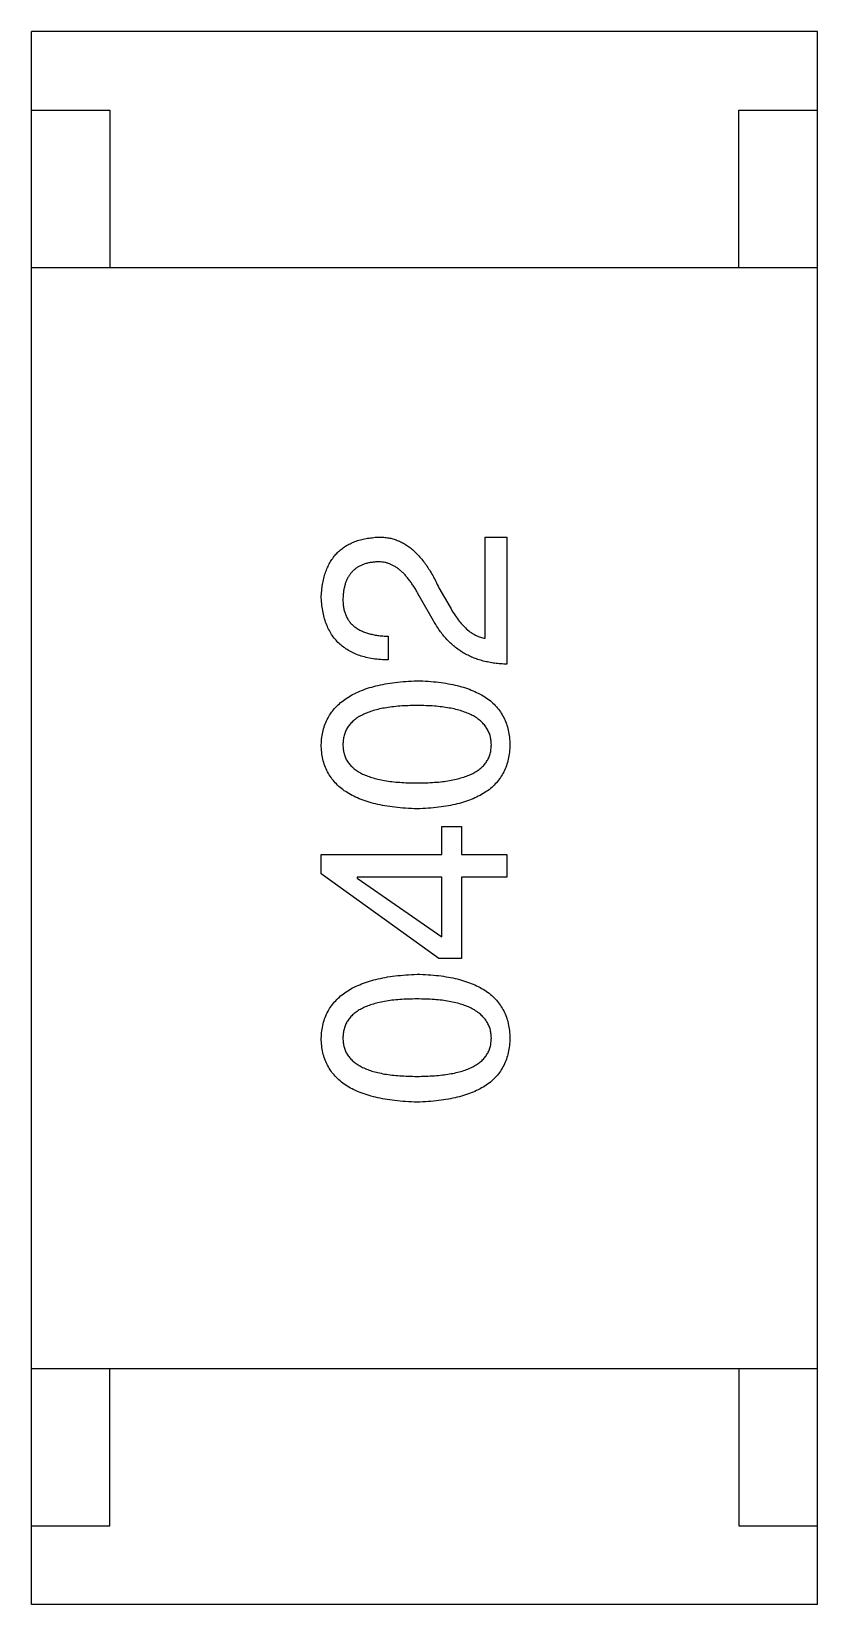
# Model space of a CAD drawing. Header units: inches. Extents: x -190 to 160, y -110 to 38.
# Drawn here: x 55.968 to 56.468, y -40.122 to -39.122 of the extents above; entities that cross this region are included whole.
import ezdxf

# ---------------------------------------------------------------- set-up
doc = ezdxf.new("R2010")
doc.units = ezdxf.units.IN
doc.header["$LTSCALE"] = 1.21
doc.header["$MEASUREMENT"] = 0
doc.layers.get('0').update_dxf_attribs({"linetype": 'CONTINUOUS'})

msp = doc.modelspace()

# ---------------------------------------------------------------- linework, layer by layer
at = {"color": 7, "linetype": 'Continuous'}
for p, q in [((55.9684, -40.1219), (55.9684, -39.1219)), ((56.4684, -39.1219), (55.9684, -39.1219)), ((56.4684, -40.1219), (56.4684, -39.1219)), ((55.9684, -39.1719), (56.0184, -39.1719)), ((56.0184, -39.1719), (56.0184, -39.2719)), ((56.4184, -39.2719), (56.4184, -39.1719)), ((56.4184, -39.1719), (56.4684, -39.1719)), ((55.9684, -39.2719), (56.4684, -39.2719)), ((56.257, -39.5076), (56.257, -39.4433)), ((56.257, -39.4433), (56.2708, -39.4433)), ((56.2708, -39.4433), (56.2708, -39.524)), ((56.2275, -39.4755), (56.2347, -39.4879)), ((56.2242, -39.4965), (56.2151, -39.4807)), ((56.1954, -39.5063), (56.1954, -39.5214)), ((56.2295, -39.645), (56.2295, -39.6272)), ((56.2295, -39.6272), (56.2419, -39.6272)), ((56.2419, -39.6272), (56.2419, -39.645)), ((56.1528, -39.6574), (56.1528, -39.645)), ((56.1528, -39.645), (56.2295, -39.645)), ((56.2419, -39.645), (56.2708, -39.645)), ((56.2708, -39.645), (56.2708, -39.6594)), ((56.2275, -39.7112), (56.1528, -39.6574)), ((56.1757, -39.6594), (56.1757, -39.66)), ((56.2295, -39.6594), (56.1757, -39.6594)), ((56.2295, -39.6974), (56.2295, -39.6594)), ((56.2419, -39.6594), (56.2419, -39.7112)), ((56.2708, -39.6594), (56.2419, -39.6594)), ((56.1757, -39.66), (56.2295, -39.6974)), ((56.2419, -39.7112), (56.2275, -39.7112)), ((55.9684, -39.9719), (56.4684, -39.9719)), ((56.0184, -40.0719), (56.0184, -39.9719)), ((56.4184, -39.9719), (56.4184, -40.0719)), ((55.9684, -40.0719), (56.0184, -40.0719)), ((56.4184, -40.0719), (56.4684, -40.0719)), ((56.4684, -40.1219), (55.9684, -40.1219))]:
    msp.add_line(p, q, dxfattribs=at)
for points, knots in [([(56.1528, -39.4807), (56.1529, -39.4793), (56.1531, -39.4765), (56.1537, -39.4725), (56.1546, -39.4687), (56.1556, -39.4651), (56.157, -39.4619), (56.1586, -39.4589), (56.1605, -39.4561), (56.1625, -39.4536), (56.1649, -39.4514), (56.1675, -39.4495), (56.1703, -39.4478), (56.1734, -39.4464), (56.1768, -39.4452), (56.1804, -39.4443), (56.1842, -39.4437), (56.1868, -39.4435), (56.1882, -39.4433)], [0, 0, 0, 0, 0.074847, 0.14558, 0.212628, 0.276599, 0.337792, 0.396608, 0.453638, 0.509854, 0.565589, 0.621545, 0.678777, 0.737222, 0.798388, 0.862259, 0.929312, 1, 1, 1, 1]), ([(56.1882, -39.4433), (56.1892, -39.4433), (56.1911, -39.4433), (56.1941, -39.4435), (56.197, -39.444), (56.1998, -39.4448), (56.2025, -39.4459), (56.2051, -39.4472), (56.2077, -39.4488), (56.2102, -39.4507), (56.2126, -39.4529), (56.215, -39.4553), (56.2173, -39.458), (56.2195, -39.461), (56.2216, -39.4642), (56.2237, -39.4677), (56.2257, -39.4715), (56.2269, -39.4741), (56.2275, -39.4755)], [0, 0, 0, 0, 0.055083, 0.109453, 0.162685, 0.21614, 0.26961, 0.324284, 0.380202, 0.437433, 0.497084, 0.559152, 0.624288, 0.692446, 0.763862, 0.838743, 0.917269, 1, 1, 1, 1]), ([(56.1875, -39.4591), (56.1867, -39.4592), (56.1851, -39.4593), (56.1828, -39.4597), (56.1806, -39.4603), (56.1786, -39.461), (56.1767, -39.4619), (56.175, -39.463), (56.1735, -39.4642), (56.1721, -39.4656), (56.1708, -39.4672), (56.1697, -39.4689), (56.1688, -39.4708), (56.168, -39.4729), (56.1675, -39.4751), (56.1669, -39.4775), (56.1667, -39.48), (56.1666, -39.4818), (56.1665, -39.4827)], [0, 0, 0, 0, 0.069456, 0.136175, 0.198596, 0.258993, 0.316838, 0.37342, 0.428889, 0.48454, 0.540119, 0.597644, 0.65702, 0.718534, 0.783117, 0.851564, 0.923888, 1, 1, 1, 1]), ([(56.2151, -39.4807), (56.2146, -39.4798), (56.2136, -39.478), (56.2121, -39.4754), (56.2105, -39.473), (56.209, -39.4708), (56.2073, -39.4688), (56.2057, -39.4669), (56.204, -39.4653), (56.2023, -39.4639), (56.2006, -39.4626), (56.1988, -39.4615), (56.197, -39.4606), (56.1952, -39.4599), (56.1933, -39.4594), (56.1914, -39.4591), (56.1895, -39.459), (56.1882, -39.459), (56.1875, -39.4591)], [0, 0, 0, 0, 0.084365, 0.165386, 0.24176, 0.314729, 0.38433, 0.449952, 0.513164, 0.5734, 0.630824, 0.68644, 0.740136, 0.792605, 0.844515, 0.896112, 0.947763, 1, 1, 1, 1]), ([(56.1954, -39.5214), (56.1937, -39.5213), (56.1905, -39.5212), (56.1858, -39.5207), (56.1814, -39.5198), (56.1773, -39.5187), (56.1735, -39.5172), (56.17, -39.5154), (56.1669, -39.5133), (56.164, -39.5109), (56.1615, -39.5082), (56.1593, -39.5052), (56.1574, -39.5019), (56.1558, -39.4982), (56.1546, -39.4943), (56.1536, -39.49), (56.153, -39.4855), (56.1528, -39.4823), (56.1528, -39.4807)], [0, 0, 0, 0, 0.074935, 0.145873, 0.212498, 0.27598, 0.33603, 0.394042, 0.450372, 0.505546, 0.560812, 0.616481, 0.673265, 0.732328, 0.7938, 0.858943, 0.92718, 1, 1, 1, 1]), ([(56.1665, -39.4827), (56.1666, -39.4836), (56.1666, -39.4854), (56.1669, -39.4881), (56.1675, -39.4905), (56.1683, -39.4928), (56.1693, -39.4949), (56.1705, -39.4968), (56.172, -39.4986), (56.1737, -39.5001), (56.1757, -39.5015), (56.1778, -39.5027), (56.1802, -39.5037), (56.1828, -39.5046), (56.1856, -39.5053), (56.1887, -39.5058), (56.192, -39.5062), (56.1942, -39.5063), (56.1954, -39.5063)], [0, 0, 0, 0, 0.065945, 0.127767, 0.186553, 0.242898, 0.297728, 0.351599, 0.404854, 0.459191, 0.515338, 0.573322, 0.634405, 0.698538, 0.767039, 0.84022, 0.917406, 1, 1, 1, 1]), ([(56.2347, -39.4879), (56.2355, -39.4893), (56.2371, -39.492), (56.2397, -39.4958), (56.2424, -39.499), (56.2451, -39.5017), (56.2479, -39.504), (56.2509, -39.5057), (56.2539, -39.507), (56.256, -39.5074), (56.257, -39.5076)], [0, 0, 0, 0, 0.158292, 0.304606, 0.440272, 0.565336, 0.681745, 0.791834, 0.896966, 1, 1, 1, 1]), ([(56.2708, -39.524), (56.2695, -39.524), (56.2669, -39.5239), (56.2631, -39.5235), (56.2594, -39.5229), (56.2559, -39.5221), (56.2524, -39.5211), (56.2492, -39.5199), (56.2461, -39.5185), (56.2431, -39.5168), (56.2402, -39.515), (56.2375, -39.5129), (56.2349, -39.5107), (56.2325, -39.5083), (56.2302, -39.5056), (56.2281, -39.5028), (56.2261, -39.4997), (56.2248, -39.4976), (56.2242, -39.4965)], [0, 0, 0, 0, 0.069512, 0.136307, 0.201431, 0.265186, 0.327322, 0.388242, 0.448098, 0.507757, 0.566952, 0.626243, 0.686026, 0.745963, 0.807549, 0.869906, 0.934172, 1, 1, 1, 1]), ([(56.1528, -39.5753), (56.1529, -39.5737), (56.153, -39.5707), (56.1539, -39.5662), (56.1552, -39.5621), (56.157, -39.5582), (56.1592, -39.5546), (56.1619, -39.5514), (56.1651, -39.5484), (56.1687, -39.5457), (56.1727, -39.5433), (56.1773, -39.5412), (56.1822, -39.5393), (56.1877, -39.5378), (56.1935, -39.5366), (56.1999, -39.5356), (56.2067, -39.535), (56.2113, -39.5347), (56.2137, -39.5346)], [0, 0, 0, 0, 0.057415, 0.112361, 0.16496, 0.216437, 0.267441, 0.318839, 0.371478, 0.426325, 0.483626, 0.544235, 0.608673, 0.677374, 0.750405, 0.828394, 0.911525, 1, 1, 1, 1]), ([(56.2137, -39.5346), (56.2161, -39.5347), (56.2207, -39.5349), (56.2273, -39.5355), (56.2335, -39.5364), (56.2392, -39.5376), (56.2445, -39.5391), (56.2493, -39.5409), (56.2537, -39.543), (56.2577, -39.5453), (56.2612, -39.548), (56.2642, -39.5511), (56.2668, -39.5544), (56.2689, -39.558), (56.2706, -39.5619), (56.2718, -39.5661), (56.2725, -39.5706), (56.2727, -39.5737), (56.2728, -39.5753)], [0, 0, 0, 0, 0.08769, 0.170218, 0.24749, 0.319818, 0.387758, 0.451391, 0.511445, 0.568185, 0.622681, 0.67526, 0.726746, 0.778428, 0.830764, 0.884397, 0.940866, 1, 1, 1, 1]), ([(56.2137, -39.5504), (56.2118, -39.5504), (56.2081, -39.5504), (56.2028, -39.5507), (56.1978, -39.5512), (56.1932, -39.5519), (56.1889, -39.5527), (56.1851, -39.5538), (56.1815, -39.5551), (56.1784, -39.5565), (56.1756, -39.5582), (56.1732, -39.56), (56.1711, -39.5621), (56.1694, -39.5643), (56.1681, -39.5668), (56.1672, -39.5695), (56.1667, -39.5723), (56.1666, -39.5743), (56.1665, -39.5753)], [0, 0, 0, 0, 0.095719, 0.185854, 0.269738, 0.347952, 0.420315, 0.487894, 0.550245, 0.608186, 0.662454, 0.713283, 0.761375, 0.808209, 0.854301, 0.901312, 0.949396, 1, 1, 1, 1]), ([(56.261, -39.5753), (56.2609, -39.5743), (56.2608, -39.5723), (56.2602, -39.5695), (56.2592, -39.5668), (56.2578, -39.5644), (56.2561, -39.5621), (56.254, -39.56), (56.2516, -39.5582), (56.2488, -39.5565), (56.2456, -39.5551), (56.2421, -39.5538), (56.2383, -39.5527), (56.2341, -39.5519), (56.2295, -39.5512), (56.2246, -39.5507), (56.2193, -39.5504), (56.2156, -39.5504), (56.2137, -39.5504)], [0, 0, 0, 0, 0.050879, 0.099377, 0.146973, 0.193618, 0.240619, 0.289461, 0.34047, 0.395283, 0.453059, 0.515633, 0.582666, 0.655287, 0.732971, 0.815933, 0.905166, 1, 1, 1, 1]), ([(56.2137, -39.616), (56.2113, -39.6159), (56.2066, -39.6157), (56.1997, -39.6151), (56.1933, -39.6142), (56.1874, -39.613), (56.182, -39.6115), (56.177, -39.6097), (56.1724, -39.6076), (56.1684, -39.6052), (56.1647, -39.6026), (56.1616, -39.5995), (56.1589, -39.5962), (56.1567, -39.5926), (56.155, -39.5887), (56.1537, -39.5845), (56.153, -39.58), (56.1528, -39.5769), (56.1528, -39.5753)], [0, 0, 0, 0, 0.088823, 0.172287, 0.250296, 0.323438, 0.392244, 0.456221, 0.516635, 0.573871, 0.628, 0.680335, 0.731489, 0.782557, 0.834044, 0.886738, 0.942089, 1, 1, 1, 1]), ([(56.1665, -39.5753), (56.1666, -39.5763), (56.1667, -39.5782), (56.1672, -39.581), (56.1681, -39.5836), (56.1694, -39.586), (56.1711, -39.5882), (56.1732, -39.5902), (56.1756, -39.592), (56.1784, -39.5936), (56.1815, -39.595), (56.185, -39.5962), (56.1889, -39.5972), (56.1932, -39.5981), (56.1978, -39.5988), (56.2028, -39.5992), (56.2081, -39.5995), (56.2118, -39.5995), (56.2137, -39.5996)], [0, 0, 0, 0, 0.049764, 0.097007, 0.143217, 0.188577, 0.235116, 0.282997, 0.333719, 0.387776, 0.445989, 0.508679, 0.576563, 0.649481, 0.728235, 0.812722, 0.903548, 1, 1, 1, 1]), ([(56.2137, -39.5996), (56.2157, -39.5995), (56.2193, -39.5995), (56.2247, -39.5992), (56.2297, -39.5988), (56.2343, -39.5981), (56.2385, -39.5972), (56.2424, -39.5962), (56.246, -39.595), (56.2491, -39.5936), (56.2519, -39.592), (56.2543, -39.5902), (56.2564, -39.5882), (56.258, -39.586), (56.2594, -39.5836), (56.2603, -39.581), (56.2608, -39.5782), (56.2609, -39.5763), (56.261, -39.5753)], [0, 0, 0, 0, 0.096457, 0.187288, 0.27178, 0.350132, 0.423455, 0.491343, 0.554037, 0.612253, 0.666313, 0.717038, 0.764921, 0.811214, 0.856775, 0.902988, 0.950234, 1, 1, 1, 1]), ([(56.2728, -39.5753), (56.2727, -39.5769), (56.2725, -39.58), (56.2718, -39.5845), (56.2706, -39.5887), (56.2689, -39.5926), (56.2668, -39.5962), (56.2642, -39.5995), (56.2612, -39.6026), (56.2577, -39.6052), (56.2537, -39.6076), (56.2493, -39.6097), (56.2445, -39.6115), (56.2392, -39.613), (56.2335, -39.6142), (56.2273, -39.6151), (56.2207, -39.6157), (56.2161, -39.6159), (56.2137, -39.616)], [0, 0, 0, 0, 0.059135, 0.115606, 0.169241, 0.221578, 0.273261, 0.324749, 0.377329, 0.431642, 0.488541, 0.548597, 0.612232, 0.680174, 0.752504, 0.829777, 0.912307, 1, 1, 1, 1]), ([(56.1528, -39.7618), (56.1529, -39.7603), (56.153, -39.7572), (56.1539, -39.7528), (56.1552, -39.7486), (56.157, -39.7447), (56.1592, -39.7412), (56.1619, -39.7379), (56.1651, -39.7349), (56.1687, -39.7322), (56.1727, -39.7298), (56.1773, -39.7277), (56.1822, -39.7259), (56.1877, -39.7244), (56.1935, -39.7231), (56.1999, -39.7222), (56.2067, -39.7215), (56.2113, -39.7213), (56.2137, -39.7212)], [0, 0, 0, 0, 0.057415, 0.112361, 0.16496, 0.216437, 0.267441, 0.318839, 0.371478, 0.426325, 0.483626, 0.544235, 0.608673, 0.677374, 0.750405, 0.828394, 0.911525, 1, 1, 1, 1]), ([(56.2137, -39.7212), (56.2161, -39.7212), (56.2207, -39.7214), (56.2273, -39.722), (56.2335, -39.7229), (56.2392, -39.7241), (56.2445, -39.7256), (56.2493, -39.7274), (56.2537, -39.7295), (56.2577, -39.7319), (56.2612, -39.7346), (56.2642, -39.7376), (56.2668, -39.7409), (56.2689, -39.7445), (56.2706, -39.7484), (56.2718, -39.7526), (56.2725, -39.7571), (56.2727, -39.7602), (56.2728, -39.7618)], [0, 0, 0, 0, 0.08769, 0.170218, 0.24749, 0.319818, 0.387758, 0.451391, 0.511445, 0.568185, 0.622681, 0.67526, 0.726746, 0.778428, 0.830764, 0.884397, 0.940866, 1, 1, 1, 1]), ([(56.2137, -39.7369), (56.2118, -39.7369), (56.2081, -39.737), (56.2028, -39.7372), (56.1978, -39.7377), (56.1932, -39.7384), (56.1889, -39.7393), (56.1851, -39.7403), (56.1815, -39.7416), (56.1784, -39.743), (56.1756, -39.7447), (56.1732, -39.7465), (56.1711, -39.7486), (56.1694, -39.7509), (56.1681, -39.7533), (56.1672, -39.756), (56.1667, -39.7589), (56.1666, -39.7608), (56.1665, -39.7618)], [0, 0, 0, 0, 0.095719, 0.185854, 0.269738, 0.347952, 0.420315, 0.487894, 0.550245, 0.608186, 0.662454, 0.713283, 0.761375, 0.808209, 0.854301, 0.901312, 0.949396, 1, 1, 1, 1]), ([(56.261, -39.7618), (56.2609, -39.7608), (56.2608, -39.7588), (56.2602, -39.756), (56.2592, -39.7533), (56.2578, -39.7509), (56.2561, -39.7486), (56.254, -39.7466), (56.2516, -39.7447), (56.2488, -39.743), (56.2456, -39.7416), (56.2421, -39.7403), (56.2383, -39.7393), (56.2341, -39.7384), (56.2295, -39.7377), (56.2246, -39.7372), (56.2193, -39.737), (56.2156, -39.7369), (56.2137, -39.7369)], [0, 0, 0, 0, 0.050879, 0.099377, 0.146973, 0.193618, 0.240619, 0.289461, 0.34047, 0.395283, 0.453059, 0.515633, 0.582666, 0.655287, 0.732971, 0.815933, 0.905166, 1, 1, 1, 1]), ([(56.2137, -39.8025), (56.2113, -39.8024), (56.2066, -39.8022), (56.1997, -39.8016), (56.1933, -39.8007), (56.1874, -39.7995), (56.182, -39.798), (56.177, -39.7962), (56.1724, -39.7942), (56.1684, -39.7918), (56.1647, -39.7891), (56.1616, -39.7861), (56.1589, -39.7828), (56.1567, -39.7791), (56.155, -39.7752), (56.1537, -39.771), (56.153, -39.7665), (56.1528, -39.7634), (56.1528, -39.7618)], [0, 0, 0, 0, 0.088823, 0.172287, 0.250296, 0.323438, 0.392244, 0.456221, 0.516635, 0.573871, 0.628, 0.680335, 0.731489, 0.782557, 0.834044, 0.886738, 0.942089, 1, 1, 1, 1]), ([(56.1665, -39.7618), (56.1666, -39.7628), (56.1667, -39.7647), (56.1672, -39.7675), (56.1681, -39.7701), (56.1694, -39.7725), (56.1711, -39.7747), (56.1732, -39.7767), (56.1756, -39.7785), (56.1784, -39.7801), (56.1815, -39.7815), (56.185, -39.7828), (56.1889, -39.7837), (56.1932, -39.7847), (56.1978, -39.7853), (56.2028, -39.7857), (56.2081, -39.786), (56.2118, -39.7861), (56.2137, -39.7861)], [0, 0, 0, 0, 0.049764, 0.097007, 0.143217, 0.188577, 0.235116, 0.282997, 0.333719, 0.387776, 0.445989, 0.508679, 0.576563, 0.649481, 0.728235, 0.812722, 0.903548, 1, 1, 1, 1]), ([(56.2137, -39.7861), (56.2157, -39.7861), (56.2193, -39.786), (56.2247, -39.7857), (56.2297, -39.7853), (56.2343, -39.7846), (56.2385, -39.7838), (56.2424, -39.7828), (56.246, -39.7815), (56.2491, -39.7801), (56.2519, -39.7785), (56.2543, -39.7767), (56.2564, -39.7747), (56.258, -39.7725), (56.2594, -39.7701), (56.2603, -39.7675), (56.2608, -39.7647), (56.2609, -39.7628), (56.261, -39.7618)], [0, 0, 0, 0, 0.096457, 0.187288, 0.27178, 0.350132, 0.423455, 0.491343, 0.554037, 0.612253, 0.666313, 0.717038, 0.764921, 0.811214, 0.856775, 0.902988, 0.950234, 1, 1, 1, 1]), ([(56.2728, -39.7618), (56.2727, -39.7634), (56.2725, -39.7665), (56.2718, -39.771), (56.2706, -39.7752), (56.2689, -39.7791), (56.2668, -39.7828), (56.2642, -39.7861), (56.2612, -39.7891), (56.2577, -39.7917), (56.2537, -39.7942), (56.2493, -39.7962), (56.2445, -39.798), (56.2392, -39.7995), (56.2335, -39.8007), (56.2273, -39.8016), (56.2207, -39.8022), (56.2161, -39.8024), (56.2137, -39.8025)], [0, 0, 0, 0, 0.059135, 0.115606, 0.169241, 0.221578, 0.273261, 0.324749, 0.377329, 0.431642, 0.488541, 0.548597, 0.612232, 0.680174, 0.752504, 0.829777, 0.912307, 1, 1, 1, 1])]:
    msp.add_open_spline(points, degree=3, knots=knots, dxfattribs=at)

doc.saveas('drawing.dxf')
